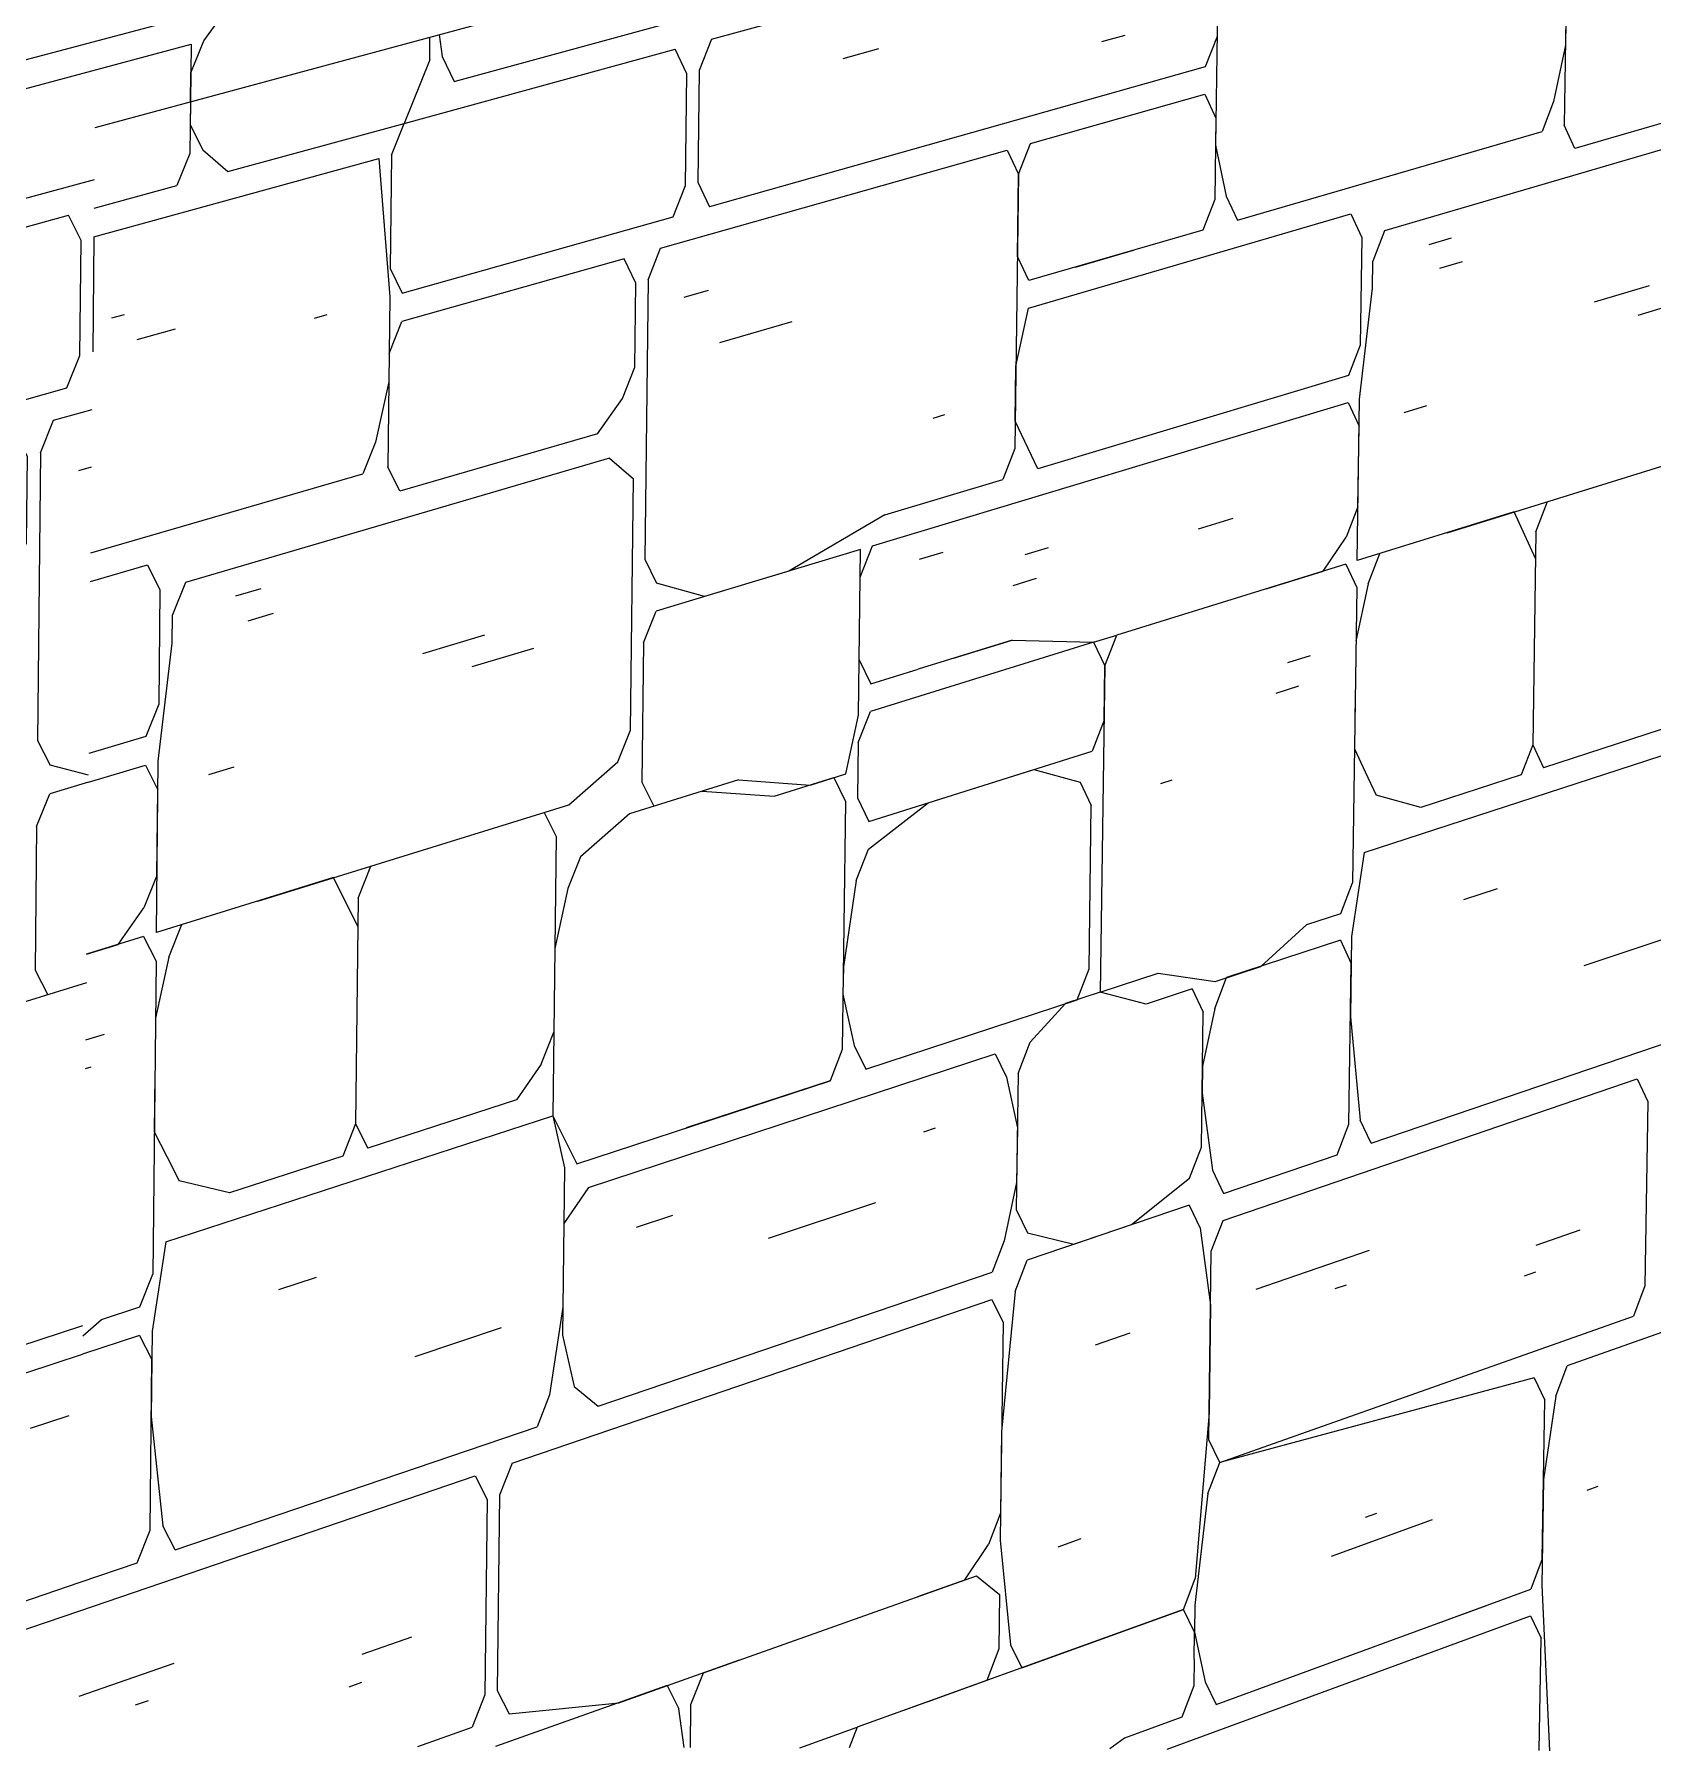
# Model space of a CAD drawing. Header units: inches. Extents: x 205 to 211, y -138 to -29.
# Drawn here: x 205.5914 to 205.6402, y -29.4824 to -29.4306 of the extents above; entities that cross this region are included whole.
import ezdxf

# ---------------------------------------------------------------- set-up
doc = ezdxf.new("R2010")
doc.units = ezdxf.units.IN
doc.header["$MEASUREMENT"] = 0
doc.layers.add('A-WALL-PATT', color=111, linetype='Continuous', lineweight=13)
doc.layers.add('L-SITE-WALL', color=31, linetype='Continuous', lineweight=13)

# ---------------------------------------------------------------- blocks, each defined once
blk = doc.blocks.new('FP_14-Looking North')
at = {"layer": 'A-WALL-PATT', "lineweight": 9}
for p, q in [((205.586321, -29.432665), (205.601813, -29.42855)), ((205.596469, -29.430831), (205.597246, -29.429763)), ((205.586313, -29.433543), (205.596085, -29.430934)), ((205.596085, -29.430934), (205.596066, -29.432663)), ((205.596075, -29.431799), (205.596469, -29.430831)), ((205.596066, -29.432663), (205.596075, -29.431799)), ((205.596066, -29.432663), (205.596066, -29.432663)), ((205.596066, -29.432663), (205.596066, -29.432663))]:
    blk.add_line(p, q, dxfattribs=at)
blk = doc.blocks.new('FP_15-Looking North')
at = {"layer": 'A-WALL-PATT', "lineweight": 9}
for p, q in [((205.611784, -29.430782), (205.626747, -29.426687)), ((205.627082, -29.427413), (205.627036, -29.430697)), ((205.637584, -29.428539), (205.637547, -29.430957)), ((205.627048, -29.429876), (205.62699, -29.433978)), ((205.604024, -29.432055), (205.611429, -29.430039)), ((205.637559, -29.430151), (205.63751, -29.433372)), ((205.603283, -29.431405), (205.603291, -29.430714)), ((205.603565, -29.43064), (205.603658, -29.431304)), ((205.611784, -29.430782), (205.611408, -29.431725)), ((205.623558, -29.430851), (205.624259, -29.430655)), ((205.627036, -29.430697), (205.626677, -29.431615)), ((205.637547, -29.430957), (205.637187, -29.432664)), ((205.602511, -29.43332), (205.610686, -29.431082)), ((205.603283, -29.431405), (205.602511, -29.43332)), ((205.603658, -29.431304), (205.604024, -29.432055)), ((205.611042, -29.431825), (205.610686, -29.431082)), ((205.615755, -29.431363), (205.616834, -29.431064)), ((205.611001, -29.435197), (205.611042, -29.431825)), ((205.611408, -29.431725), (205.611367, -29.435094)), ((205.626677, -29.431615), (205.611722, -29.435833)), ((205.621411, -29.433925), (205.626666, -29.432436)), ((205.626666, -29.432436), (205.627001, -29.433158)), ((205.643126, -29.432535), (205.637831, -29.43408)), ((205.596066, -29.432663), (205.59605, -29.434227)), ((205.596066, -29.432663), (205.596059, -29.433362)), ((205.622821, -29.433526), (205.624925, -29.432929)), ((205.637187, -29.432664), (205.63684, -29.433567)), ((205.596059, -29.433362), (205.596434, -29.434122)), ((205.597193, -29.434775), (205.602511, -29.43332)), ((205.602125, -29.434278), (205.602511, -29.43332)), ((205.627001, -29.433158), (205.626967, -29.435617)), ((205.627648, -29.436236), (205.63684, -29.433567)), ((205.64344, -29.433237), (205.632086, -29.436565)), ((205.637831, -29.43408), (205.63751, -29.433372)), ((205.621046, -29.434854), (205.621411, -29.433925)), ((205.62699, -29.433978), (205.627313, -29.435517)), ((205.593154, -29.436746), (205.601747, -29.434382)), ((205.59605, -29.434227), (205.595656, -29.435196)), ((205.596434, -29.434122), (205.597193, -29.434775)), ((205.601747, -29.434382), (205.602077, -29.438553)), ((205.602125, -29.434278), (205.602086, -29.437698)), ((205.610248, -29.437089), (205.620703, -29.434126)), ((205.620703, -29.434126), (205.621046, -29.434854)), ((205.611367, -29.435094), (205.611722, -29.435833)), ((205.621046, -29.434854), (205.620935, -29.443128)), ((205.621013, -29.437338), (205.621046, -29.434854)), ((205.593163, -29.435878), (205.595656, -29.435196)), ((205.610625, -29.436142), (205.611001, -29.435197)), ((205.626967, -29.435617), (205.626608, -29.436538)), ((205.627313, -29.435517), (205.627648, -29.436236)), ((205.602453, -29.438447), (205.610625, -29.436142)), ((205.621344, -29.43889), (205.631074, -29.436051)), ((205.631074, -29.436051), (205.631404, -29.436765)), ((205.626608, -29.436538), (205.621355, -29.438063)), ((205.632086, -29.436565), (205.631733, -29.437477)), ((205.60987, -29.438037), (205.610248, -29.437089)), ((205.622765, -29.437654), (205.624518, -29.437145)), ((205.631404, -29.436765), (205.631356, -29.440016)), ((205.633433, -29.436977), (205.63411, -29.436777)), ((205.602086, -29.437698), (205.602453, -29.438447)), ((205.609145, -29.437402), (205.602444, -29.439301)), ((205.609503, -29.438141), (205.609145, -29.437402)), ((205.621355, -29.438063), (205.621013, -29.437338)), ((205.631721, -29.43829), (205.631733, -29.437477)), ((205.63376, -29.437686), (205.634436, -29.437486)), ((205.609472, -29.440673), (205.609503, -29.438141)), ((205.60987, -29.438037), (205.609768, -29.446464)), ((205.638424, -29.438704), (205.640085, -29.438206)), ((205.602077, -29.438553), (205.602048, -29.441116)), ((205.61096, -29.438565), (205.611691, -29.438356)), ((205.631333, -29.441641), (205.631721, -29.43829)), ((205.639741, -29.439106), (205.641393, -29.438608)), ((205.593689, -29.439191), (205.594076, -29.439083)), ((205.599807, -29.439193), (205.600186, -29.439086)), ((205.620968, -29.440648), (205.621344, -29.43889)), ((205.594454, -29.43984), (205.595611, -29.439516)), ((205.602058, -29.440262), (205.602444, -29.439301)), ((205.612035, -29.439932), (205.614214, -29.439302)), ((205.602058, -29.440262), (205.602019, -29.443677)), ((205.631356, -29.440016), (205.631003, -29.440931)), ((205.609094, -29.441623), (205.609472, -29.440673)), ((205.620946, -29.442302), (205.620968, -29.440648)), ((205.602048, -29.441116), (205.601652, -29.442933)), ((205.631003, -29.440931), (205.62163, -29.443743)), ((205.608347, -29.442682), (205.609094, -29.441623)), ((205.61664, -29.446069), (205.630991, -29.441743)), ((205.630991, -29.441743), (205.631321, -29.442453)), ((205.631262, -29.446511), (205.631333, -29.44164)), ((205.632683, -29.44204), (205.633361, -29.441835)), ((205.618471, -29.44221), (205.618828, -29.442105)), ((205.62163, -29.443743), (205.620946, -29.442302)), ((205.608347, -29.442682), (205.602386, -29.444421)), ((205.631285, -29.444888), (205.631321, -29.442453)), ((205.601652, -29.442933), (205.601265, -29.443896)), ((205.620935, -29.443128), (205.62057, -29.444061)), ((205.633978, -29.445669), (205.642304, -29.44309)), ((205.593057, -29.44628), (205.601265, -29.443896)), ((205.608706, -29.443418), (205.595914, -29.447168)), ((205.602386, -29.444421), (205.602019, -29.443677)), ((205.608706, -29.443418), (205.609431, -29.444046)), ((205.60934, -29.451625), (205.609431, -29.444046)), ((205.617009, -29.44513), (205.62057, -29.444061)), ((205.631285, -29.444888), (205.630932, -29.445805)), ((205.636656, -29.44564), (205.637003, -29.444732)), ((205.617009, -29.44513), (205.614119, -29.446829)), ((205.626481, -29.445548), (205.62752, -29.44523)), ((205.635998, -29.445043), (205.631262, -29.446511)), ((205.636644, -29.446443), (205.635998, -29.445043)), ((205.630237, -29.446828), (205.630932, -29.445804)), ((205.636656, -29.44564), (205.636558, -29.452065)), ((205.609768, -29.446464), (205.610125, -29.447195)), ((205.616281, -29.446178), (205.611212, -29.447706)), ((205.616217, -29.451171), (205.616281, -29.446178)), ((205.616271, -29.44701), (205.61664, -29.446069)), ((205.61806, -29.446468), (205.618773, -29.446252)), ((205.621244, -29.446326), (205.621949, -29.446112)), ((205.631591, -29.447216), (205.631943, -29.4463)), ((205.593048, -29.447145), (205.594768, -29.446643)), ((205.594768, -29.446643), (205.595145, -29.447393)), ((205.614119, -29.446829), (205.611577, -29.447596)), ((205.616238, -29.449507), (205.616271, -29.44701)), ((205.63092, -29.446616), (205.62401, -29.448757)), ((205.62852, -29.44736), (205.630237, -29.446828)), ((205.63092, -29.446616), (205.63125, -29.447322)), ((205.595145, -29.447393), (205.595109, -29.450842)), ((205.595914, -29.447168), (205.59552, -29.448143)), ((205.597437, -29.447578), (205.598201, -29.447353)), ((205.611577, -29.447596), (205.610125, -29.447196)), ((205.62088, -29.44726), (205.621586, -29.447044)), ((205.63125, -29.447322), (205.631119, -29.456234)), ((205.631591, -29.447216), (205.631226, -29.448944)), ((205.609737, -29.448989), (205.610114, -29.448037)), ((205.611212, -29.447706), (205.610114, -29.448037)), ((205.595511, -29.449004), (205.59552, -29.448143)), ((205.59781, -29.448324), (205.598573, -29.448098)), ((205.595091, -29.452566), (205.595511, -29.449004)), ((205.60308, -29.449309), (205.604949, -29.448748)), ((205.609737, -29.448989), (205.609686, -29.453193)), ((205.62331, -29.448974), (205.616576, -29.45106)), ((205.620858, -29.448911), (205.618017, -29.449787)), ((205.619085, -29.449458), (205.620858, -29.448911)), ((205.620858, -29.448911), (205.62331, -29.448974)), ((205.62331, -29.448974), (205.62401, -29.448757)), ((205.62331, -29.448974), (205.623649, -29.449687)), ((205.623649, -29.449687), (205.62401, -29.448757)), ((205.604567, -29.449709), (205.606427, -29.449148)), ((205.616238, -29.449507), (205.616586, -29.450228)), ((205.629173, -29.449588), (205.629859, -29.449373)), ((205.616586, -29.450228), (205.618017, -29.449787)), ((205.623649, -29.449687), (205.623513, -29.459532)), ((205.623626, -29.451329), (205.623649, -29.449687)), ((205.628817, -29.45051), (205.629504, -29.450293)), ((205.631202, -29.450565), (205.631179, -29.452186)), ((205.595109, -29.450842), (205.594714, -29.45182)), ((205.615836, -29.452946), (205.616217, -29.451171)), ((205.616206, -29.452002), (205.616576, -29.45106)), ((205.608962, -29.452579), (205.60934, -29.451625)), ((205.623626, -29.451329), (205.623265, -29.452261)), ((205.640863, -29.45147), (205.63688, -29.452759)), ((205.594714, -29.451819), (205.592995, -29.452335)), ((205.616206, -29.452002), (205.616185, -29.453665)), ((205.631179, -29.452186), (205.631507, -29.452886)), ((205.631472, -29.455314), (205.641837, -29.451946)), ((205.636558, -29.452065), (205.636211, -29.452975)), ((205.636558, -29.452065), (205.63688, -29.452759)), ((205.592986, -29.4532), (205.594705, -29.452682)), ((205.594705, -29.452682), (205.595082, -29.453427)), ((205.595037, -29.457731), (205.595091, -29.452565)), ((205.596617, -29.452962), (205.597382, -29.45273)), ((205.607478, -29.453878), (205.608962, -29.452579)), ((205.616533, -29.454383), (205.623265, -29.452261)), ((205.612596, -29.453126), (205.609309, -29.454148)), ((205.609686, -29.453193), (205.610043, -29.45392)), ((205.612596, -29.453126), (205.614757, -29.453283)), ((205.613673, -29.453622), (205.615477, -29.453058)), ((205.614757, -29.453283), (205.615836, -29.452946)), ((205.615477, -29.453058), (205.615826, -29.453778)), ((205.618319, -29.45382), (205.621508, -29.452815)), ((205.621508, -29.452815), (205.622903, -29.453193)), ((205.622903, -29.453193), (205.623242, -29.453903)), ((205.625336, -29.453237), (205.625684, -29.453127)), ((205.631507, -29.452886), (205.631836, -29.453586)), ((205.636211, -29.452975), (205.633181, -29.453956)), ((205.595055, -29.45601), (205.595082, -29.453427)), ((205.611504, -29.453465), (205.613673, -29.453622)), ((205.616185, -29.453665), (205.616533, -29.454383)), ((205.633181, -29.453956), (205.631836, -29.453586)), ((205.598099, -29.456783), (205.607478, -29.453878)), ((205.606738, -29.454107), (205.607098, -29.454836)), ((205.609309, -29.454148), (205.607827, -29.455449)), ((205.615826, -29.453778), (205.61573, -29.461257)), ((205.616522, -29.455214), (205.618319, -29.45382)), ((205.623175, -29.458827), (205.623242, -29.453903)), ((205.607098, -29.454836), (205.607028, -29.460739)), ((205.616153, -29.456158), (205.616522, -29.455214)), ((205.631472, -29.455314), (205.631096, -29.457853)), ((205.601122, -29.456695), (205.601509, -29.455727)), ((205.607827, -29.455449), (205.607448, -29.456408)), ((205.595055, -29.45601), (205.594661, -29.456989)), ((205.600376, -29.456077), (205.595037, -29.457731)), ((205.601113, -29.457547), (205.600376, -29.456077)), ((205.616153, -29.456158), (205.615762, -29.458765)), ((205.630767, -29.457156), (205.631119, -29.456234)), ((205.601122, -29.456695), (205.601046, -29.463506)), ((205.607448, -29.456408), (205.607058, -29.45821)), ((205.634483, -29.456738), (205.635492, -29.456406)), ((205.59388, -29.458089), (205.594661, -29.456989)), ((205.629741, -29.457492), (205.630767, -29.457156)), ((205.594652, -29.457851), (205.592933, -29.458383)), ((205.594652, -29.457851), (205.595028, -29.458592)), ((205.595412, -29.458472), (205.595805, -29.457493)), ((205.628357, -29.458754), (205.629741, -29.457492)), ((205.631096, -29.457853), (205.63106, -29.46028)), ((205.592933, -29.458383), (205.59388, -29.458089)), ((205.607058, -29.45821), (205.606999, -29.463267)), ((205.630755, -29.457965), (205.627323, -29.459094)), ((205.630755, -29.457965), (205.631084, -29.458662)), ((205.638115, -29.458724), (205.640433, -29.457948)), ((205.595028, -29.458592), (205.594929, -29.468044)), ((205.595412, -29.458472), (205.59501, -29.460312)), ((205.615762, -29.458765), (205.615751, -29.459596)), ((205.622813, -29.459762), (205.623175, -29.458827)), ((205.626978, -29.459208), (205.628357, -29.458754)), ((205.631013, -29.463513), (205.631084, -29.458662)), ((205.623513, -29.459532), (205.625257, -29.458961)), ((205.626286, -29.459436), (205.624897, -29.459893)), ((205.625257, -29.458961), (205.626978, -29.459208)), ((205.626286, -29.459436), (205.626621, -29.460137)), ((205.626967, -29.460023), (205.627323, -29.459094)), ((205.615751, -29.459596), (205.616089, -29.461139)), ((205.616436, -29.461852), (205.622813, -29.459762)), ((205.622463, -29.459877), (205.621397, -29.461045)), ((205.623513, -29.459532), (205.622463, -29.459877)), ((205.622463, -29.459877), (205.622813, -29.459762)), ((205.624897, -29.459893), (205.623513, -29.459532)), ((205.626563, -29.46421), (205.626621, -29.460137)), ((205.626967, -29.460023), (205.626598, -29.461767)), ((205.63106, -29.46028), (205.631353, -29.463398)), ((205.592907, -29.460972), (205.593467, -29.460796)), ((205.606649, -29.461701), (205.607028, -29.460739)), ((205.631682, -29.46409), (205.64137, -29.460794)), ((205.608075, -29.465429), (205.620338, -29.461393)), ((205.61573, -29.461257), (205.61536, -29.462204)), ((205.616089, -29.461139), (205.616436, -29.461852)), ((205.620338, -29.461393), (205.620681, -29.4621)), ((205.621033, -29.461983), (205.621397, -29.461045)), ((205.592898, -29.461835), (205.593072, -29.46178)), ((205.594992, -29.462031), (205.594974, -29.46375)), ((205.606649, -29.461701), (205.605898, -29.462784)), ((205.621033, -29.461983), (205.620978, -29.466094)), ((205.626598, -29.461767), (205.626586, -29.462581)), ((205.607717, -29.464709), (205.61536, -29.462204)), ((205.61536, -29.462204), (205.611016, -29.463628)), ((205.620681, -29.4621), (205.621011, -29.463628)), ((205.62722, -29.466416), (205.63971, -29.462151)), ((205.63971, -29.462151), (205.640028, -29.462833)), ((205.605898, -29.462784), (205.601414, -29.464235)), ((205.626586, -29.462581), (205.626898, -29.464907)), ((205.640028, -29.462833), (205.639941, -29.468397)), ((205.595322, -29.467061), (205.606999, -29.463267)), ((205.601046, -29.463506), (205.60066, -29.464479)), ((205.601046, -29.463506), (205.601414, -29.464235)), ((205.606999, -29.463267), (205.607717, -29.464709)), ((205.606999, -29.463267), (205.607348, -29.46483)), ((205.63066, -29.464437), (205.631013, -29.463513)), ((205.631682, -29.46409), (205.631353, -29.463398)), ((205.594974, -29.46375), (205.595349, -29.464486)), ((205.618189, -29.463746), (205.618544, -29.463628)), ((205.621011, -29.463628), (205.620989, -29.465272)), ((205.595349, -29.464486), (205.595724, -29.465221)), ((205.60066, -29.464479), (205.597245, -29.465584)), ((205.626206, -29.465141), (205.626563, -29.46421)), ((205.627231, -29.465603), (205.63066, -29.464437)), ((205.607348, -29.46483), (205.607298, -29.469035)), ((205.624459, -29.466546), (205.626206, -29.465141)), ((205.626898, -29.464907), (205.627231, -29.465603)), ((205.597245, -29.465584), (205.595724, -29.465221)), ((205.608075, -29.465429), (205.607328, -29.466512)), ((205.620989, -29.465272), (205.620614, -29.467035)), ((205.613505, -29.466958), (205.61674, -29.465876)), ((205.620978, -29.466094), (205.621319, -29.466797)), ((205.626195, -29.465956), (205.621308, -29.467618)), ((205.626195, -29.465956), (205.626529, -29.466652)), ((205.607328, -29.466513), (205.607288, -29.469876)), ((205.609524, -29.466622), (205.610621, -29.466258)), ((205.622712, -29.46714), (205.624459, -29.466546)), ((205.626529, -29.466652), (205.62684, -29.468973)), ((205.626863, -29.467347), (205.62722, -29.466416)), ((205.63666, -29.46717), (205.637992, -29.466706)), ((205.595322, -29.467061), (205.594911, -29.469761)), ((205.620614, -29.467035), (205.62025, -29.467977)), ((205.621319, -29.466797), (205.622712, -29.46714)), ((205.620945, -29.468559), (205.621308, -29.467618)), ((205.626783, -29.473035), (205.626863, -29.467347)), ((205.628218, -29.468497), (205.631634, -29.467316)), ((205.594536, -29.469029), (205.594929, -29.468044)), ((205.59873, -29.468504), (205.599867, -29.46813)), ((205.608362, -29.472021), (205.62025, -29.467977)), ((205.636314, -29.468086), (205.636648, -29.467969)), ((205.644821, -29.468243), (205.637598, -29.470809)), ((205.620945, -29.468559), (205.620537, -29.472786)), ((205.630602, -29.468477), (205.630942, -29.468359)), ((205.639941, -29.468397), (205.639599, -29.469308)), ((205.593379, -29.469408), (205.594536, -29.469029)), ((205.60577, -29.473741), (205.620239, -29.4688)), ((205.607298, -29.469035), (205.606899, -29.471681)), ((205.620239, -29.4688), (205.620581, -29.469501)), ((205.62684, -29.468973), (205.626794, -29.472223)), ((205.592816, -29.469903), (205.593379, -29.469408)), ((205.594911, -29.469761), (205.594884, -29.472334)), ((205.602839, -29.470527), (205.605448, -29.469654)), ((205.620581, -29.469501), (205.620504, -29.475248)), ((205.623367, -29.470173), (205.624413, -29.469812)), ((205.627116, -29.473725), (205.639599, -29.469308)), ((205.594527, -29.469887), (205.59281, -29.470452)), ((205.594527, -29.469887), (205.594902, -29.470619)), ((205.607288, -29.469876), (205.607637, -29.471431)), ((205.594849, -29.475763), (205.594902, -29.470619)), ((205.637253, -29.471725), (205.637598, -29.470809)), ((205.636599, -29.471164), (205.627116, -29.473725)), ((205.636599, -29.471164), (205.63692, -29.471844)), ((205.606899, -29.471681), (205.60652, -29.472647)), ((205.607637, -29.471431), (205.608362, -29.472021)), ((205.636847, -29.476628), (205.63692, -29.471844)), ((205.637253, -29.471725), (205.636884, -29.474237)), ((205.594884, -29.472334), (205.595232, -29.475633)), ((205.626794, -29.472223), (205.62638, -29.477218)), ((205.595607, -29.476359), (205.60652, -29.472647)), ((205.620537, -29.472786), (205.620493, -29.476069)), ((205.627116, -29.473725), (205.626783, -29.473035)), ((205.60577, -29.473741), (205.605389, -29.47471)), ((205.62676, -29.474659), (205.627116, -29.473725)), ((205.592732, -29.478193), (205.604656, -29.474121)), ((205.604656, -29.474121), (205.605018, -29.474837)), ((205.636884, -29.474237), (205.636835, -29.477425)), ((205.638201, -29.474553), (205.638532, -29.474433)), ((205.605018, -29.474837), (205.604949, -29.480731)), ((205.605389, -29.47471), (205.60532, -29.4806)), ((205.62676, -29.474659), (205.626369, -29.47803)), ((205.620504, -29.475248), (205.620141, -29.476194)), ((205.630484, -29.476545), (205.633533, -29.475445)), ((205.631516, -29.475372), (205.631855, -29.47525)), ((205.594455, -29.47675), (205.594849, -29.475763)), ((205.595607, -29.476359), (205.595232, -29.475633)), ((205.622239, -29.476265), (205.622939, -29.476016)), ((205.619423, -29.477265), (205.620141, -29.476194)), ((205.620493, -29.476069), (205.620801, -29.479223)), ((205.59274, -29.477334), (205.594455, -29.47675)), ((205.636847, -29.476628), (205.636502, -29.477547)), ((205.611538, -29.480066), (205.619776, -29.47714)), ((205.618005, -29.477769), (205.619423, -29.477265)), ((205.619776, -29.47714), (205.620471, -29.477709)), ((205.626023, -29.478154), (205.62638, -29.477218)), ((205.627013, -29.481022), (205.636502, -29.477547)), ((205.636835, -29.477426), (205.637061, -29.482417)), ((205.620471, -29.477709), (205.620449, -29.479349)), ((205.626369, -29.47803), (205.626357, -29.478841)), ((205.633485, -29.478652), (205.635165, -29.478037)), ((205.626023, -29.478154), (205.61618, -29.481705)), ((205.621142, -29.479915), (205.626023, -29.478154)), ((205.62553, -29.482373), (205.636489, -29.478345)), ((205.626357, -29.478841), (205.626023, -29.478154)), ((205.636489, -29.478345), (205.63681, -29.479019)), ((205.601243, -29.479507), (205.602743, -29.478985)), ((205.623244, -29.479157), (205.624289, -29.47878)), ((205.626346, -29.479652), (205.626357, -29.478841)), ((205.626357, -29.478841), (205.626679, -29.480338)), ((205.636758, -29.482416), (205.63681, -29.479019)), ((205.620449, -29.479349), (205.620086, -29.480296)), ((205.620801, -29.479222), (205.621142, -29.479915)), ((205.626346, -29.479652), (205.626334, -29.480464)), ((205.592705, -29.48077), (205.595571, -29.47978)), ((205.608985, -29.480973), (205.612626, -29.47968)), ((205.611164, -29.481028), (205.611538, -29.480066)), ((205.600857, -29.480486), (205.601233, -29.480354)), ((205.610447, -29.480454), (205.605263, -29.482295)), ((205.60532, -29.4806), (205.605681, -29.48131)), ((205.610447, -29.480454), (205.610801, -29.481158)), ((205.620086, -29.480296), (205.617606, -29.48119)), ((205.618317, -29.480934), (205.619379, -29.480551)), ((205.626334, -29.480464), (205.625977, -29.481401)), ((205.626679, -29.480338), (205.627013, -29.481022)), ((205.594411, -29.481034), (205.594795, -29.480901)), ((205.604949, -29.480731), (205.604568, -29.481704)), ((205.605681, -29.48131), (205.608985, -29.480973)), ((205.610964, -29.482317), (205.610801, -29.481158)), ((205.611148, -29.482318), (205.611164, -29.481028)), ((205.602922, -29.482286), (205.604568, -29.481704)), ((205.614445, -29.48233), (205.61618, -29.481705)), ((205.61618, -29.481705), (205.615936, -29.482336)), ((205.625977, -29.481401), (205.624244, -29.482036)), ((205.624244, -29.482036), (205.623805, -29.482366))]:
    blk.add_line(p, q, dxfattribs=at)
blk = doc.blocks.new('FP_18-Looking North')
at = {"layer": 'A-WALL-PATT', "lineweight": 9}
for p, q in [((205.585308, -29.437151), (205.593172, -29.43501)), ((205.583704, -29.438467), (205.592385, -29.436091)), ((205.584519, -29.436488), (205.584526, -29.435776)), ((205.584817, -29.435698), (205.584918, -29.43638)), ((205.592765, -29.436853), (205.592385, -29.436091)), ((205.584519, -29.436488), (205.583704, -29.438467)), ((205.584918, -29.43638), (205.585308, -29.437151)), ((205.59273, -29.440324), (205.592765, -29.436853)), ((205.593154, -29.436746), (205.593118, -29.440215)), ((205.593154, -29.436746), (205.593154, -29.436746)), ((205.576849, -29.437847), (205.576835, -29.439458)), ((205.576849, -29.437847), (205.576843, -29.438568)), ((205.576843, -29.438568), (205.577244, -29.439347)), ((205.578052, -29.440014), (205.583704, -29.438467)), ((205.583296, -29.439458), (205.583704, -29.438467)), ((205.571045, -29.442827), (205.582895, -29.439568)), ((205.571475, -29.440918), (205.571488, -29.439294)), ((205.576835, -29.439458), (205.576419, -29.440461)), ((205.577244, -29.439347), (205.578052, -29.440014)), ((205.582895, -29.439568), (205.583256, -29.443861)), ((205.583296, -29.439458), (205.583264, -29.442981)), ((205.571059, -29.441031), (205.571482, -29.44002)), ((205.593118, -29.440215), (205.593118, -29.440215)), ((205.571884, -29.441702), (205.576419, -29.440461)), ((205.592333, -29.441301), (205.59273, -29.440324)), ((205.558754, -29.444382), (205.571059, -29.441031)), ((205.571475, -29.440918), (205.571884, -29.441702)), ((205.583656, -29.443748), (205.592333, -29.441301)), ((205.552199, -29.447089), (205.570218, -29.442158)), ((205.570218, -29.442158), (205.570629, -29.442942)), ((205.591536, -29.443258), (205.591935, -29.442279)), ((205.591935, -29.442279), (205.593101, -29.441949)), ((205.558327, -29.443584), (205.558332, -29.442843)), ((205.571045, -29.442827), (205.570608, -29.445636)), ((205.590764, -29.442611), (205.583648, -29.444628)), ((205.591146, -29.443369), (205.590764, -29.442611)), ((205.557894, -29.443701), (205.558074, -29.442912)), ((205.570629, -29.442942), (205.570601, -29.446534)), ((205.583264, -29.442981), (205.583656, -29.443748)), ((205.59112, -29.445976), (205.591146, -29.443369)), ((205.591536, -29.443258), (205.59145, -29.451935)), ((205.557894, -29.443701), (205.557455, -29.444736)), ((205.558327, -29.443584), (205.558754, -29.444382)), ((205.583256, -29.443861), (205.583232, -29.446501)), ((205.592695, -29.443793), (205.593083, -29.443682)), ((205.552654, -29.444374), (205.552649, -29.445122)), ((205.55309, -29.445003), (205.552738, -29.444352)), ((205.580844, -29.444541), (205.581247, -29.444427)), ((205.553524, -29.445806), (205.557455, -29.444736)), ((205.574337, -29.444595), (205.574748, -29.44448)), ((205.575152, -29.445257), (205.576382, -29.444912)), ((205.58324, -29.445621), (205.583648, -29.444628)), ((205.552649, -29.445122), (205.552204, -29.446165)), ((205.55309, -29.445003), (205.553524, -29.445806)), ((205.556574, -29.446808), (205.562183, -29.445265)), ((205.570608, -29.445636), (205.570574, -29.450123)), ((205.58324, -29.445621), (205.583208, -29.449139)), ((205.590721, -29.446958), (205.59112, -29.445976)), ((205.54281, -29.448723), (205.551762, -29.446286)), ((205.552204, -29.446165), (205.551762, -29.446286)), ((205.583232, -29.446501), (205.582816, -29.448376)), ((205.566414, -29.446808), (205.567257, -29.446572)), ((205.570601, -29.446534), (205.570178, -29.447549)), ((205.58993, -29.448055), (205.590721, -29.446958)), ((205.540986, -29.450158), (205.550873, -29.447452)), ((205.541905, -29.448032), (205.541908, -29.447273)), ((205.54224, -29.447184), (205.54236, -29.447909)), ((205.55131, -29.448256), (205.550873, -29.447452)), ((205.552199, -29.447089), (205.551752, -29.448134)), ((205.570178, -29.447549), (205.552168, -29.452628)), ((205.557004, -29.447605), (205.558305, -29.447245)), ((205.541905, -29.448032), (205.540986, -29.450158)), ((205.54236, -29.447909), (205.54281, -29.448723)), ((205.58993, -29.448055), (205.5836, -29.449902)), ((205.551291, -29.451953), (205.55131, -29.448256)), ((205.551752, -29.448134), (205.551732, -29.451829)), ((205.563853, -29.450238), (205.570171, -29.448447)), ((205.570171, -29.448447), (205.570581, -29.449226)), ((205.582816, -29.448376), (205.582407, -29.449372)), ((205.56555, -29.449757), (205.568079, -29.44904)), ((205.590313, -29.44881), (205.576725, -29.452793)), ((205.590313, -29.44881), (205.591086, -29.449449)), ((205.570581, -29.449226), (205.570561, -29.451917)), ((205.571386, -29.452572), (205.582407, -29.449372)), ((205.5836, -29.449902), (205.583208, -29.449139)), ((205.591008, -29.457252), (205.591086, -29.449449)), ((205.533151, -29.449636), (205.533146, -29.451355)), ((205.533151, -29.449636), (205.533149, -29.450405)), ((205.570574, -29.450123), (205.570977, -29.451797)), ((205.533149, -29.450405), (205.533612, -29.451228)), ((205.53454, -29.451922), (205.540986, -29.450158)), ((205.540526, -29.451222), (205.540986, -29.450158)), ((205.550396, -29.454052), (205.563001, -29.450479)), ((205.563001, -29.450479), (205.563421, -29.451265)), ((205.563421, -29.451265), (205.563853, -29.450238)), ((205.526542, -29.455069), (205.540069, -29.451348)), ((205.527023, -29.453022), (205.527027, -29.451288)), ((205.533146, -29.451355), (205.532676, -29.452432)), ((205.533612, -29.451228), (205.53454, -29.451922)), ((205.540069, -29.451348), (205.540507, -29.455917)), ((205.540526, -29.451222), (205.540511, -29.454979)), ((205.563421, -29.451265), (205.56336, -29.460325)), ((205.563403, -29.453985), (205.563421, -29.451265)), ((205.526547, -29.453151), (205.527025, -29.452063)), ((205.550843, -29.453002), (205.551291, -29.451953)), ((205.551732, -29.451829), (205.552168, -29.452628)), ((205.570561, -29.451917), (205.570137, -29.452934)), ((205.570977, -29.451797), (205.571386, -29.452572)), ((205.59145, -29.451935), (205.59183, -29.452685)), ((205.527495, -29.45385), (205.532676, -29.452432)), ((205.563816, -29.455673), (205.575505, -29.452263)), ((205.575505, -29.452263), (205.575907, -29.453033)), ((205.592988, -29.452984), (205.59183, -29.452685)), ((205.512464, -29.456986), (205.526547, -29.453151)), ((205.527023, -29.453022), (205.527495, -29.45385)), ((205.540963, -29.455789), (205.550843, -29.453002)), ((205.570137, -29.452934), (205.563822, -29.454768)), ((205.575907, -29.453033), (205.575878, -29.456586)), ((205.576725, -29.452793), (205.576309, -29.453801)), ((205.578346, -29.453201), (205.579158, -29.452962)), ((205.592986, -29.4532), (205.591821, -29.453551)), ((205.565518, -29.454275), (205.567626, -29.453663)), ((205.578745, -29.453966), (205.579555, -29.453726)), ((205.591424, -29.454535), (205.591821, -29.453551)), ((205.549948, -29.455103), (205.550396, -29.454052)), ((205.563822, -29.454768), (205.563403, -29.453985)), ((205.576302, -29.454689), (205.576309, -29.453801)), ((205.504952, -29.46002), (205.525592, -29.454371)), ((205.525592, -29.454371), (205.526066, -29.4552)), ((205.549064, -29.454429), (205.540959, -29.456726)), ((205.549504, -29.455229), (205.549064, -29.454429)), ((205.575863, -29.458361), (205.576302, -29.454689)), ((205.58435, -29.454929), (205.586336, -29.454334)), ((205.585931, -29.455326), (205.587907, -29.454731)), ((205.591424, -29.454535), (205.59138, -29.458864)), ((205.526066, -29.4552), (205.526057, -29.459035)), ((205.526542, -29.455069), (205.526059, -29.458076)), ((205.540511, -29.454979), (205.540963, -29.455789)), ((205.549489, -29.458006), (205.549504, -29.455229)), ((205.549948, -29.455103), (205.5499, -29.464345)), ((205.511473, -29.456277), (205.511674, -29.455429)), ((205.511969, -29.456142), (205.51197, -29.45535)), ((205.551271, -29.455648), (205.552153, -29.455395)), ((205.563379, -29.457609), (205.563816, -29.455673)), ((205.511473, -29.456277), (205.510975, -29.457392)), ((205.511969, -29.456142), (205.512464, -29.456986)), ((205.540507, -29.455917), (205.540495, -29.458732)), ((205.552583, -29.457112), (205.555213, -29.456352)), ((205.530319, -29.456887), (205.530789, -29.456755)), ((205.537757, -29.456693), (205.538217, -29.456563)), ((205.540499, -29.457794), (205.540959, -29.456726)), ((205.575878, -29.456586), (205.575461, -29.457597)), ((205.505458, -29.457106), (205.505458, -29.457906)), ((205.505963, -29.457769), (205.505554, -29.45708)), ((205.506467, -29.458619), (205.510975, -29.457392)), ((205.531256, -29.457576), (205.53266, -29.457182)), ((205.590609, -29.458239), (205.591008, -29.457252)), ((205.505458, -29.457906), (205.504952, -29.459031)), ((205.505963, -29.457769), (205.506467, -29.458619)), ((205.509977, -29.459626), (205.516404, -29.457858)), ((205.540499, -29.457794), (205.540484, -29.461544)), ((205.563366, -29.45942), (205.563379, -29.457609)), ((205.575461, -29.457597), (205.564204, -29.460975)), ((205.526059, -29.458076), (205.526048, -29.462866)), ((205.54904, -29.45906), (205.549489, -29.458006)), ((205.57582, -29.463684), (205.575863, -29.458361)), ((205.589036, -29.45959), (205.590609, -29.458239)), ((205.540495, -29.458732), (205.540031, -29.460739)), ((205.558203, -29.463685), (205.575454, -29.458485)), ((205.575454, -29.458485), (205.575856, -29.459249)), ((205.577488, -29.458755), (205.578301, -29.458508)), ((205.59138, -29.458864), (205.591761, -29.459608)), ((205.49416, -29.46197), (205.504445, -29.459169)), ((205.504952, -29.459031), (205.504445, -29.459169)), ((205.521263, -29.459416), (205.522228, -29.459146)), ((205.526057, -29.459035), (205.525578, -29.460127)), ((205.548145, -29.460245), (205.54904, -29.45906)), ((205.56038, -29.4594), (205.560809, -29.459273)), ((205.564204, -29.460975), (205.563366, -29.45942)), ((205.575834, -29.46191), (205.575856, -29.459249)), ((205.592925, -29.459246), (205.590982, -29.45985)), ((205.579075, -29.462676), (205.589036, -29.45959)), ((205.58825, -29.459833), (205.588635, -29.460581)), ((205.590982, -29.45985), (205.589411, -29.461204)), ((205.492069, -29.463546), (205.50343, -29.460436)), ((205.493114, -29.46125), (205.493112, -29.460437)), ((205.493494, -29.460334), (205.493636, -29.461108)), ((205.503938, -29.461287), (205.50343, -29.460436)), ((205.504952, -29.46002), (205.504445, -29.461147)), ((205.525578, -29.460127), (205.504952, -29.465945)), ((205.510475, -29.460469), (205.511966, -29.460056)), ((205.548145, -29.460245), (205.540936, -29.462349)), ((205.56336, -29.460325), (205.562928, -29.461357)), ((205.540031, -29.460739), (205.53957, -29.46181)), ((205.588635, -29.460581), (205.588576, -29.466659)), ((205.493114, -29.46125), (205.492069, -29.463546)), ((205.493636, -29.461108), (205.49416, -29.46197)), ((205.503939, -29.465242), (205.503938, -29.461287)), ((205.504445, -29.461147), (205.504446, -29.4651)), ((205.518349, -29.463134), (205.525576, -29.461086)), ((205.525576, -29.461086), (205.52605, -29.461909)), ((205.548586, -29.461041), (205.5331, -29.465581)), ((205.548586, -29.461041), (205.54947, -29.461705)), ((205.558641, -29.462644), (205.562928, -29.461357)), ((205.589411, -29.461204), (205.58901, -29.462195)), ((205.520291, -29.462584), (205.523184, -29.461764)), ((205.52605, -29.461909), (205.526043, -29.464781)), ((205.526991, -29.465462), (205.53957, -29.46181)), ((205.540936, -29.462349), (205.540484, -29.461544)), ((205.549428, -29.470017), (205.54947, -29.461705)), ((205.575834, -29.46191), (205.575418, -29.462923)), ((205.581494, -29.461926), (205.57582, -29.463684)), ((205.582281, -29.463433), (205.581494, -29.461926)), ((205.582289, -29.462555), (205.582697, -29.461554)), ((205.570063, -29.462789), (205.57131, -29.462408)), ((205.582289, -29.462555), (205.582226, -29.46957)), ((205.58901, -29.462195), (205.588601, -29.464055)), ((205.526048, -29.462866), (205.526519, -29.464644)), ((205.558641, -29.462644), (205.555165, -29.464601)), ((205.57459, -29.464065), (205.575418, -29.462923)), ((205.487224, -29.464871), (205.492069, -29.463546)), ((205.491545, -29.464696), (205.492069, -29.463546)), ((205.502923, -29.467506), (205.517374, -29.463411)), ((205.517374, -29.463411), (205.517861, -29.464241)), ((205.517861, -29.464241), (205.518349, -29.463134)), ((205.563761, -29.463814), (205.564609, -29.463556)), ((205.576221, -29.464443), (205.576636, -29.463431)), ((205.557771, -29.463815), (205.551658, -29.465658)), ((205.557738, -29.469285), (205.557771, -29.463815)), ((205.557766, -29.464727), (205.558203, -29.463685)), ((205.559922, -29.464074), (205.56078, -29.463814)), ((205.57541, -29.463811), (205.567115, -29.46638)), ((205.572531, -29.464702), (205.57459, -29.464065)), ((205.57541, -29.463811), (205.575812, -29.46457)), ((205.588601, -29.464055), (205.588551, -29.469261)), ((205.517861, -29.464241), (205.517846, -29.473918)), ((205.517856, -29.467147), (205.517861, -29.464241)), ((205.526519, -29.464644), (205.526991, -29.465462)), ((205.5499, -29.464345), (205.550338, -29.465135)), ((205.555165, -29.464601), (205.552098, -29.465525)), ((205.56333, -29.464847), (205.564179, -29.464588)), ((205.575812, -29.46457), (205.575732, -29.474309)), ((205.576221, -29.464443), (205.575798, -29.466343)), ((205.487226, -29.465884), (205.491019, -29.46484)), ((205.491019, -29.46484), (205.491553, -29.469723)), ((205.491545, -29.464696), (205.491551, -29.468718)), ((205.504446, -29.4651), (205.504952, -29.465945)), ((205.51834, -29.468941), (205.531701, -29.465043)), ((205.526043, -29.464781), (205.525565, -29.465876)), ((205.531701, -29.465043), (205.532166, -29.465854)), ((205.552098, -29.465525), (205.550338, -29.465135)), ((205.557749, -29.467462), (205.557766, -29.464727)), ((205.503431, -29.466373), (205.503939, -29.465242)), ((205.5331, -29.465581), (205.53263, -29.466665)), ((205.551658, -29.465658), (205.550333, -29.466058)), ((205.525565, -29.465876), (205.518342, -29.467973)), ((205.532166, -29.465854), (205.532154, -29.469645)), ((205.534955, -29.46598), (205.535881, -29.465707)), ((205.549885, -29.467114), (205.550333, -29.466058)), ((205.492078, -29.469575), (205.503431, -29.466373)), ((205.520283, -29.46741), (205.522693, -29.46671)), ((205.532627, -29.467612), (205.53263, -29.466665)), ((205.535415, -29.466787), (205.53634, -29.466513)), ((205.566274, -29.466641), (205.55817, -29.469151)), ((205.563317, -29.466655), (205.559898, -29.467709)), ((205.561185, -29.467312), (205.563317, -29.466655)), ((205.563317, -29.466655), (205.566273, -29.466641)), ((205.566274, -29.466641), (205.567115, -29.46638)), ((205.566274, -29.466641), (205.566688, -29.467409)), ((205.566688, -29.467409), (205.567115, -29.46638)), ((205.588175, -29.467653), (205.588576, -29.466659)), ((205.518342, -29.467973), (205.517856, -29.467147)), ((205.541821, -29.467691), (205.544084, -29.467012)), ((205.549885, -29.467114), (205.549861, -29.471724)), ((205.573335, -29.467115), (205.574158, -29.466857)), ((205.502414, -29.46864), (205.502923, -29.467506)), ((205.532148, -29.471539), (205.532627, -29.467612)), ((205.543628, -29.468079), (205.545878, -29.4674)), ((205.557749, -29.467462), (205.558175, -29.46824)), ((205.558175, -29.46824), (205.559898, -29.467709)), ((205.566688, -29.467409), (205.566611, -29.47818)), ((205.566675, -29.469206), (205.566688, -29.467409)), ((205.588175, -29.467653), (205.58738, -29.468776)), ((205.501394, -29.46794), (205.492079, -29.470579)), ((205.501905, -29.468785), (205.501394, -29.46794)), ((205.572916, -29.468135), (205.57374, -29.467875)), ((205.575783, -29.468114), (205.575769, -29.469885)), ((205.491551, -29.468718), (205.492078, -29.469575)), ((205.501906, -29.471756), (205.501905, -29.468785)), ((205.502414, -29.46864), (205.502418, -29.478527)), ((205.58738, -29.468776), (205.582618, -29.470317)), ((205.503939, -29.469194), (205.504952, -29.468904)), ((205.517851, -29.471018), (205.51834, -29.468941)), ((205.557294, -29.471241), (205.557738, -29.469285)), ((205.557732, -29.470196), (205.55817, -29.469151)), ((205.566675, -29.469206), (205.566248, -29.470237)), ((205.576148, -29.473292), (205.588551, -29.469261)), ((205.588551, -29.469261), (205.589317, -29.470739)), ((205.588551, -29.469261), (205.588926, -29.470867)), ((205.491553, -29.469723), (205.491558, -29.472737)), ((205.532154, -29.469645), (205.531684, -29.470732)), ((205.582226, -29.46957), (205.581817, -29.470576)), ((205.582226, -29.46957), (205.582618, -29.470317)), ((205.589317, -29.470739), (205.592819, -29.469591)), ((205.505457, -29.47073), (205.508473, -29.469858)), ((205.548979, -29.471076), (205.549428, -29.470017)), ((205.557732, -29.470196), (205.557721, -29.472017)), ((205.558147, -29.472791), (205.566248, -29.470237)), ((205.575769, -29.469885), (205.57617, -29.470639)), ((205.488389, -29.470616), (205.488918, -29.470466)), ((205.491556, -29.471733), (205.492079, -29.470579)), ((205.531684, -29.470732), (205.518817, -29.474593)), ((205.57617, -29.470639), (205.57657, -29.471392)), ((205.581817, -29.470576), (205.578189, -29.47175)), ((205.5897, -29.471476), (205.59281, -29.470452)), ((205.517848, -29.472952), (205.517851, -29.471018)), ((205.547194, -29.472551), (205.548979, -29.471076)), ((205.554686, -29.472056), (205.556861, -29.471377)), ((205.555993, -29.471648), (205.557294, -29.471241)), ((205.556861, -29.471377), (205.557288, -29.472153)), ((205.560299, -29.472113), (205.564136, -29.470903)), ((205.564136, -29.470903), (205.56582, -29.471269)), ((205.56582, -29.471269), (205.566235, -29.472034)), ((205.568751, -29.471234), (205.569169, -29.471101)), ((205.588926, -29.470867), (205.588884, -29.475196)), ((205.491556, -29.471733), (205.491563, -29.475749)), ((205.501396, -29.472894), (205.501906, -29.471756)), ((205.511952, -29.477627), (205.531681, -29.47168)), ((205.531681, -29.47168), (205.532145, -29.472486)), ((205.532131, -29.477217), (205.532148, -29.471539)), ((205.534008, -29.471922), (205.534936, -29.471641)), ((205.55338, -29.47155), (205.549413, -29.472784)), ((205.549861, -29.471724), (205.550299, -29.472508)), ((205.55338, -29.47155), (205.555993, -29.471648)), ((205.578189, -29.47175), (205.57657, -29.471392)), ((205.5897, -29.471476), (205.588909, -29.472599)), ((205.552063, -29.471959), (205.554686, -29.472056)), ((205.557288, -29.472153), (205.557239, -29.480344)), ((205.557721, -29.472017), (205.558147, -29.472791)), ((205.558142, -29.4737), (205.560299, -29.472113)), ((205.566197, -29.47742), (205.566235, -29.472034)), ((205.591242, -29.472688), (205.592406, -29.472302)), ((205.491558, -29.472737), (205.491036, -29.474897)), ((205.500374, -29.474182), (205.501396, -29.472894)), ((205.514423, -29.472999), (205.514915, -29.472853)), ((205.532136, -29.475325), (205.532145, -29.472486)), ((205.535844, -29.476066), (205.547194, -29.472551)), ((205.5463, -29.472828), (205.546742, -29.473615)), ((205.549413, -29.472784), (205.54763, -29.474261)), ((205.588909, -29.472599), (205.588875, -29.476062)), ((205.518817, -29.474593), (205.517848, -29.472952)), ((205.576148, -29.473292), (205.575718, -29.476077)), ((205.517846, -29.473918), (205.517358, -29.475031)), ((205.546742, -29.473615), (205.546711, -29.48009)), ((205.557704, -29.474747), (205.558142, -29.4737)), ((205.500374, -29.474182), (205.492088, -29.476599)), ((205.547631, -29.474261), (205.54718, -29.475326)), ((205.575316, -29.475327), (205.575732, -29.474309)), ((205.579776, -29.474742), (205.580984, -29.474344)), ((205.491036, -29.474897), (205.490512, -29.476054)), ((205.539514, -29.475864), (205.539974, -29.474787)), ((205.557704, -29.474747), (205.557255, -29.477615)), ((205.500886, -29.475023), (205.487253, -29.47902)), ((205.500886, -29.475023), (205.501907, -29.475713)), ((205.512448, -29.476504), (205.517358, -29.475031)), ((205.532136, -29.475325), (205.531666, -29.476415)), ((205.538603, -29.475212), (205.532131, -29.477217)), ((205.53951, -29.476799), (205.538603, -29.475212)), ((205.54718, -29.475326), (205.546724, -29.477316)), ((205.574087, -29.47573), (205.575316, -29.475327)), ((205.588884, -29.475196), (205.588467, -29.477925)), ((205.492088, -29.476599), (205.491563, -29.475749)), ((205.50191, -29.481924), (205.501907, -29.475713)), ((205.52554, -29.476396), (205.526965, -29.47596)), ((205.539514, -29.475864), (205.539489, -29.482044)), ((205.572434, -29.477158), (205.574087, -29.47573)), ((205.584149, -29.476781), (205.58692, -29.475854)), ((205.487249, -29.477001), (205.490512, -29.476054)), ((205.512448, -29.476504), (205.50847, -29.478677)), ((205.530727, -29.477651), (205.531666, -29.476415)), ((205.575309, -29.476212), (205.571194, -29.477566)), ((205.575309, -29.476212), (205.575711, -29.476961)), ((205.575718, -29.476077), (205.575696, -29.478728)), ((205.588875, -29.476062), (205.58925, -29.477659)), ((205.532594, -29.478017), (205.533063, -29.476928)), ((205.575668, -29.482182), (205.575711, -29.476961)), ((205.518327, -29.477635), (205.519298, -29.47734)), ((205.531663, -29.477361), (205.522186, -29.480297)), ((205.531663, -29.477361), (205.532128, -29.478162)), ((205.546724, -29.477316), (205.546702, -29.482072)), ((205.56577, -29.478456), (205.566197, -29.47742)), ((205.566611, -29.47818), (205.568705, -29.477493)), ((205.568705, -29.477493), (205.570779, -29.477702)), ((205.570772, -29.478593), (205.571194, -29.477566)), ((205.570779, -29.477702), (205.572434, -29.477158)), ((205.590022, -29.478258), (205.59274, -29.477334)), ((205.511457, -29.477777), (205.504447, -29.47989)), ((205.511454, -29.481937), (205.511457, -29.477777)), ((205.511456, -29.478751), (205.511952, -29.477627)), ((205.513926, -29.478003), (205.514909, -29.477706)), ((205.528376, -29.47838), (205.530727, -29.477651)), ((205.532594, -29.478017), (205.532122, -29.480052)), ((205.557255, -29.477615), (205.55725, -29.478525)), ((205.569948, -29.477976), (205.568281, -29.478524)), ((205.569948, -29.477976), (205.570357, -29.47873)), ((205.588467, -29.477925), (205.588066, -29.478923)), ((205.58925, -29.477659), (205.590022, -29.478258)), ((205.502418, -29.478527), (205.502926, -29.479362)), ((205.517839, -29.478749), (205.518811, -29.478452)), ((205.532128, -29.478162), (205.532115, -29.482016)), ((205.55725, -29.478525), (205.557671, -29.480203)), ((205.558097, -29.48097), (205.56577, -29.478456)), ((205.565348, -29.478594), (205.564074, -29.479909)), ((205.566611, -29.47818), (205.565348, -29.478594)), ((205.565348, -29.478594), (205.56577, -29.478456)), ((205.568281, -29.478524), (205.566611, -29.47818)), ((205.570772, -29.478593), (205.570344, -29.480512)), ((205.587272, -29.480057), (205.592732, -29.478193)), ((205.50847, -29.478677), (205.504952, -29.479737)), ((205.511454, -29.481674), (205.511456, -29.478751)), ((205.570331, -29.482162), (205.570357, -29.47873)), ((205.575696, -29.478728), (205.576075, -29.482122)), ((205.578453, -29.482193), (205.588066, -29.478923)), ((205.504952, -29.479737), (205.502926, -29.479362)), ((205.504447, -29.47989), (205.502926, -29.480348)), ((205.54626, -29.481158), (205.546711, -29.48009)), ((205.563644, -29.480948), (205.564074, -29.479909)), ((205.587272, -29.480057), (205.58687, -29.481059)), ((205.502419, -29.481488), (205.502926, -29.480348)), ((205.517836, -29.48068), (205.513922, -29.481887)), ((205.515395, -29.481432), (205.517836, -29.48068)), ((205.521224, -29.480595), (205.516825, -29.481958)), ((205.517836, -29.48068), (205.521224, -29.480595)), ((205.521224, -29.480595), (205.522186, -29.480297)), ((205.521224, -29.480595), (205.521703, -29.481405)), ((205.521703, -29.481405), (205.522186, -29.480297)), ((205.52931, -29.480935), (205.53025, -29.48064)), ((205.557239, -29.480344), (205.556801, -29.481395)), ((205.557378, -29.482112), (205.562801, -29.480328)), ((205.557671, -29.480203), (205.558097, -29.48097)), ((205.562801, -29.480328), (205.56322, -29.481089)), ((205.570344, -29.480512), (205.570337, -29.481402)), ((205.58099, -29.482203), (205.58609, -29.480461)), ((205.58609, -29.480461), (205.586476, -29.481194)), ((205.54626, -29.481158), (205.545586, -29.482067)), ((205.56322, -29.481089), (205.56348, -29.482136)), ((205.563644, -29.480948), (205.563636, -29.482136)), ((205.586476, -29.481194), (205.586466, -29.482224)), ((205.58687, -29.481059), (205.586859, -29.482225)), ((205.494599, -29.48186), (205.495744, -29.481517)), ((205.502419, -29.481488), (205.502419, -29.481928)), ((205.511454, -29.481674), (205.511613, -29.481938)), ((205.521703, -29.481405), (205.521702, -29.481976)), ((205.521702, -29.481976), (205.521703, -29.481405)), ((205.528926, -29.482004), (205.529778, -29.481735)), ((205.554642, -29.482102), (205.556801, -29.481395)), ((205.556801, -29.481395), (205.554642, -29.482102)), ((205.570337, -29.481402), (205.570456, -29.482162)), ((205.51373, -29.481946), (205.513922, -29.481887)), ((205.532116, -29.481942), (205.532115, -29.482016)), ((205.576108, -29.482184), (205.576075, -29.482122))]:
    blk.add_line(p, q, dxfattribs=at)

msp = doc.modelspace()

# ---------------------------------------------------------------- linework, layer by layer
at = {"layer": 'L-SITE-WALL'}
msp.add_line((205.593187, -29.43344), (205.78974, -29.380416), dxfattribs=at)

# ---------------------------------------------------------------- block references
at = {"layer": 'L-SITE-WALL', "lineweight": 9}
for name in ['FP_14-Looking North', 'FP_15-Looking North', 'FP_18-Looking North']:
    msp.add_blockref(name, (0, 0), dxfattribs=at)

doc.saveas('drawing.dxf')
